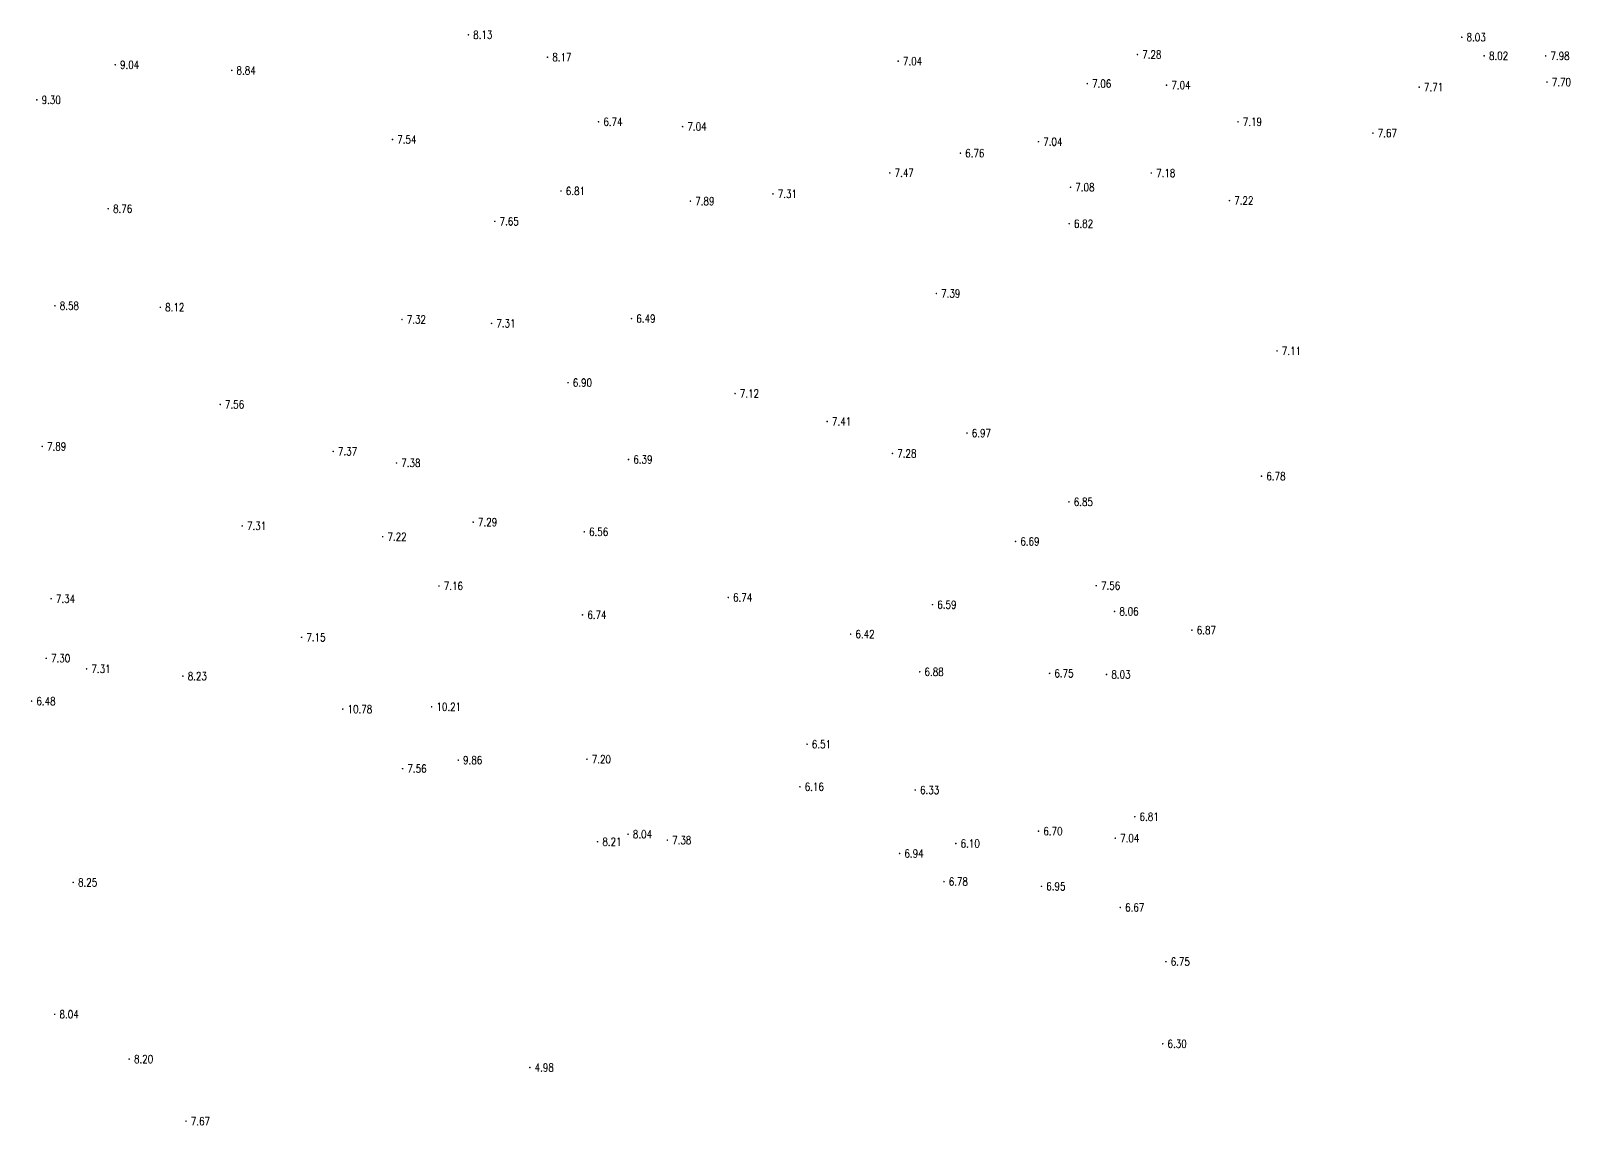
# Model space of a CAD drawing. Extents: x 476861 to 479475, y 2367369 to 2370541.
# Drawn here: x 477755.6 to 477948, y 2368212.1 to 2368348.8 of the extents above; entities that cross this region are included whole.
import ezdxf
from ezdxf.enums import TextEntityAlignment as Align

# ---------------------------------------------------------------- set-up
doc = ezdxf.new("R2010")
doc.units = 0
doc.header["$LTSCALE"] = 0.5
doc.layers.get('0').update_dxf_attribs({"linetype": 'CONTINUOUS'})
doc.layers.add('GCD', color=1, linetype='CONTINUOUS')
doc.styles.add('HZ', font='rs.shx', dxfattribs={"width": 0.8, "bigfont": 'hztxt.shx'})

# ---------------------------------------------------------------- blocks, each defined once
blk = doc.blocks.new('GC200')
at = {"linetype": 'Continuous', "const_width": 0.2, "flags": 128}
blk.add_lwpolyline([(-0.1, 0, 1), (0.1, 0, 1)], format="xyb", close=True, dxfattribs=at)

msp = doc.modelspace()

# ---------------------------------------------------------------- block references
at = {"layer": 'GCD', "linetype": 'Continuous'}
ref = msp.add_blockref('GC200', (477810.275, 2368348.343, 8.125), dxfattribs=dict(at, xscale=0.5, yscale=0.5, zscale=0.5))
ref.add_attrib('height', '8.13', dxfattribs={"linetype": 'Continuous', "height": 1, "style": 'HZ', "width": 0.8}).set_placement((477810.875, 2368348.343, 8.125), align=Align.MIDDLE_LEFT)
ref = msp.add_blockref('GC200', (477934.431, 2368348.039, 8.032), dxfattribs=dict(at, xscale=0.5, yscale=0.5, zscale=0.5))
ref.add_attrib('height', '8.03', dxfattribs={"linetype": 'Continuous', "height": 1, "style": 'HZ', "width": 0.8}).set_placement((477935.031, 2368348.039, 8.032), align=Align.MIDDLE_LEFT)
ref = msp.add_blockref('GC200', (477820.158, 2368345.541, 8.168), dxfattribs=dict(at, xscale=0.5, yscale=0.5, zscale=0.5))
ref.add_attrib('height', '8.17', dxfattribs={"linetype": 'Continuous', "height": 1, "style": 'HZ', "width": 0.8}).set_placement((477820.758, 2368345.541, 8.168), align=Align.MIDDLE_LEFT)
ref = msp.add_blockref('GC200', (477863.988, 2368345.047, 7.041), dxfattribs=dict(at, xscale=0.5, yscale=0.5, zscale=0.5))
ref.add_attrib('height', '7.04', dxfattribs={"linetype": 'Continuous', "height": 1, "style": 'HZ', "width": 0.8}).set_placement((477864.588, 2368345.047, 7.041), align=Align.MIDDLE_LEFT)
ref = msp.add_blockref('GC200', (477893.89, 2368345.877, 7.278), dxfattribs=dict(at, xscale=0.5, yscale=0.5, zscale=0.5))
ref.add_attrib('height', '7.28', dxfattribs={"linetype": 'Continuous', "height": 1, "style": 'HZ', "width": 0.8}).set_placement((477894.49, 2368345.877, 7.278), align=Align.MIDDLE_LEFT)
ref = msp.add_blockref('GC200', (477937.227, 2368345.719, 8.023), dxfattribs=dict(at, xscale=0.5, yscale=0.5, zscale=0.5))
ref.add_attrib('height', '8.02', dxfattribs={"linetype": 'Continuous', "height": 1, "style": 'HZ', "width": 0.8}).set_placement((477937.827, 2368345.719, 8.023), align=Align.MIDDLE_LEFT)
ref = msp.add_blockref('GC200', (477944.911, 2368345.704, 7.98), dxfattribs=dict(at, xscale=0.5, yscale=0.5, zscale=0.5))
ref.add_attrib('height', '7.98', dxfattribs={"linetype": 'Continuous', "height": 1, "style": 'HZ', "width": 0.8}).set_placement((477945.511, 2368345.704, 7.98), align=Align.MIDDLE_LEFT)
ref = msp.add_blockref('GC200', (477766.134, 2368344.599, 9.04), dxfattribs=dict(at, xscale=0.5, yscale=0.5, zscale=0.5))
ref.add_attrib('height', '9.04', dxfattribs={"linetype": 'Continuous', "height": 1, "style": 'HZ', "width": 0.8}).set_placement((477766.734, 2368344.599, 9.04), align=Align.MIDDLE_LEFT)
ref = msp.add_blockref('GC200', (477780.696, 2368343.898, 8.84), dxfattribs=dict(at, xscale=0.5, yscale=0.5, zscale=0.5))
ref.add_attrib('height', '8.84', dxfattribs={"linetype": 'Continuous', "height": 1, "style": 'HZ', "width": 0.8}).set_placement((477781.296, 2368343.898, 8.84), align=Align.MIDDLE_LEFT)
ref = msp.add_blockref('GC200', (477887.624, 2368342.244, 7.058), dxfattribs=dict(at, xscale=0.5, yscale=0.5, zscale=0.5))
ref.add_attrib('height', '7.06', dxfattribs={"linetype": 'Continuous', "height": 1, "style": 'HZ', "width": 0.8}).set_placement((477888.224, 2368342.244, 7.058), align=Align.MIDDLE_LEFT)
ref = msp.add_blockref('GC200', (477897.531, 2368342.049, 7.039), dxfattribs=dict(at, xscale=0.5, yscale=0.5, zscale=0.5))
ref.add_attrib('height', '7.04', dxfattribs={"linetype": 'Continuous', "height": 1, "style": 'HZ', "width": 0.8}).set_placement((477898.131, 2368342.049, 7.039), align=Align.MIDDLE_LEFT)
ref = msp.add_blockref('GC200', (477929.108, 2368341.808, 7.711), dxfattribs=dict(at, xscale=0.5, yscale=0.5, zscale=0.5))
ref.add_attrib('height', '7.71', dxfattribs={"linetype": 'Continuous', "height": 1, "style": 'HZ', "width": 0.8}).set_placement((477929.708, 2368341.808, 7.711), align=Align.MIDDLE_LEFT)
ref = msp.add_blockref('GC200', (477945.085, 2368342.438, 7.697), dxfattribs=dict(at, xscale=0.5, yscale=0.5, zscale=0.5))
ref.add_attrib('height', '7.70', dxfattribs={"linetype": 'Continuous', "height": 1, "style": 'HZ', "width": 0.8}).set_placement((477945.685, 2368342.438, 7.697), align=Align.MIDDLE_LEFT)
ref = msp.add_blockref('GC200', (477756.332, 2368340.214, 9.304), dxfattribs=dict(at, xscale=0.5, yscale=0.5, zscale=0.5))
ref.add_attrib('height', '9.30', dxfattribs={"linetype": 'Continuous', "height": 1, "style": 'HZ', "width": 0.8}).set_placement((477756.932, 2368340.214, 9.304), align=Align.MIDDLE_LEFT)
ref = msp.add_blockref('GC200', (477826.541, 2368337.478, 6.741), dxfattribs=dict(at, xscale=0.5, yscale=0.5, zscale=0.5))
ref.add_attrib('height', '6.74', dxfattribs={"linetype": 'Continuous', "height": 1, "style": 'HZ', "width": 0.8}).set_placement((477827.141, 2368337.478, 6.741), align=Align.MIDDLE_LEFT)
ref = msp.add_blockref('GC200', (477906.463, 2368337.476, 7.187), dxfattribs=dict(at, xscale=0.5, yscale=0.5, zscale=0.5))
ref.add_attrib('height', '7.19', dxfattribs={"linetype": 'Continuous', "height": 1, "style": 'HZ', "width": 0.8}).set_placement((477907.063, 2368337.476, 7.187), align=Align.MIDDLE_LEFT)
ref = msp.add_blockref('GC200', (477800.781, 2368335.263, 7.54), dxfattribs=dict(at, xscale=0.5, yscale=0.5, zscale=0.5))
ref.add_attrib('height', '7.54', dxfattribs={"linetype": 'Continuous', "height": 1, "style": 'HZ', "width": 0.8}).set_placement((477801.381, 2368335.263, 7.54), align=Align.MIDDLE_LEFT)
ref = msp.add_blockref('GC200', (477837.045, 2368336.873, 7.043), dxfattribs=dict(at, xscale=0.5, yscale=0.5, zscale=0.5))
ref.add_attrib('height', '7.04', dxfattribs={"linetype": 'Continuous', "height": 1, "style": 'HZ', "width": 0.8}).set_placement((477837.645, 2368336.873, 7.043), align=Align.MIDDLE_LEFT)
ref = msp.add_blockref('GC200', (477923.324, 2368336.059, 7.674), dxfattribs=dict(at, xscale=0.5, yscale=0.5, zscale=0.5))
ref.add_attrib('height', '7.67', dxfattribs={"linetype": 'Continuous', "height": 1, "style": 'HZ', "width": 0.8}).set_placement((477923.924, 2368336.059, 7.674), align=Align.MIDDLE_LEFT)
ref = msp.add_blockref('GC200', (477871.769, 2368333.556, 6.762), dxfattribs=dict(at, xscale=0.5, yscale=0.5, zscale=0.5))
ref.add_attrib('height', '6.76', dxfattribs={"linetype": 'Continuous', "height": 1, "style": 'HZ', "width": 0.8}).set_placement((477872.369, 2368333.556, 6.762), align=Align.MIDDLE_LEFT)
ref = msp.add_blockref('GC200', (477881.521, 2368334.99, 7.042), dxfattribs=dict(at, xscale=0.5, yscale=0.5, zscale=0.5))
ref.add_attrib('height', '7.04', dxfattribs={"linetype": 'Continuous', "height": 1, "style": 'HZ', "width": 0.8}).set_placement((477882.121, 2368334.99, 7.042), align=Align.MIDDLE_LEFT)
ref = msp.add_blockref('GC200', (477862.944, 2368331.089, 7.469), dxfattribs=dict(at, xscale=0.5, yscale=0.5, zscale=0.5))
ref.add_attrib('height', '7.47', dxfattribs={"linetype": 'Continuous', "height": 1, "style": 'HZ', "width": 0.8}).set_placement((477863.544, 2368331.089, 7.469), align=Align.MIDDLE_LEFT)
ref = msp.add_blockref('GC200', (477895.633, 2368331.078, 7.183), dxfattribs=dict(at, xscale=0.5, yscale=0.5, zscale=0.5))
ref.add_attrib('height', '7.18', dxfattribs={"linetype": 'Continuous', "height": 1, "style": 'HZ', "width": 0.8}).set_placement((477896.233, 2368331.078, 7.183), align=Align.MIDDLE_LEFT)
ref = msp.add_blockref('GC200', (477821.853, 2368328.835, 6.806), dxfattribs=dict(at, xscale=0.5, yscale=0.5, zscale=0.5))
ref.add_attrib('height', '6.81', dxfattribs={"linetype": 'Continuous', "height": 1, "style": 'HZ', "width": 0.8}).set_placement((477822.453, 2368328.835, 6.806), align=Align.MIDDLE_LEFT)
ref = msp.add_blockref('GC200', (477838.023, 2368327.564, 7.892), dxfattribs=dict(at, xscale=0.5, yscale=0.5, zscale=0.5))
ref.add_attrib('height', '7.89', dxfattribs={"linetype": 'Continuous', "height": 1, "style": 'HZ', "width": 0.8}).set_placement((477838.623, 2368327.564, 7.892), align=Align.MIDDLE_LEFT)
ref = msp.add_blockref('GC200', (477848.338, 2368328.463, 7.306), dxfattribs=dict(at, xscale=0.5, yscale=0.5, zscale=0.5))
ref.add_attrib('height', '7.31', dxfattribs={"linetype": 'Continuous', "height": 1, "style": 'HZ', "width": 0.8}).set_placement((477848.938, 2368328.463, 7.306), align=Align.MIDDLE_LEFT)
ref = msp.add_blockref('GC200', (477885.53, 2368329.3, 7.084), dxfattribs=dict(at, xscale=0.5, yscale=0.5, zscale=0.5))
ref.add_attrib('height', '7.08', dxfattribs={"linetype": 'Continuous', "height": 1, "style": 'HZ', "width": 0.8}).set_placement((477886.13, 2368329.3, 7.084), align=Align.MIDDLE_LEFT)
ref = msp.add_blockref('GC200', (477905.391, 2368327.632, 7.224), dxfattribs=dict(at, xscale=0.5, yscale=0.5, zscale=0.5))
ref.add_attrib('height', '7.22', dxfattribs={"linetype": 'Continuous', "height": 1, "style": 'HZ', "width": 0.8}).set_placement((477905.991, 2368327.632, 7.224), align=Align.MIDDLE_LEFT)
ref = msp.add_blockref('GC200', (477765.262, 2368326.614, 8.76), dxfattribs=dict(at, xscale=0.5, yscale=0.5, zscale=0.5))
ref.add_attrib('height', '8.76', dxfattribs={"linetype": 'Continuous', "height": 1, "style": 'HZ', "width": 0.8}).set_placement((477765.862, 2368326.614, 8.76), align=Align.MIDDLE_LEFT)
ref = msp.add_blockref('GC200', (477813.57, 2368325.037, 7.654), dxfattribs=dict(at, xscale=0.5, yscale=0.5, zscale=0.5))
ref.add_attrib('height', '7.65', dxfattribs={"linetype": 'Continuous', "height": 1, "style": 'HZ', "width": 0.8}).set_placement((477814.17, 2368325.037, 7.654), align=Align.MIDDLE_LEFT)
ref = msp.add_blockref('GC200', (477885.359, 2368324.743, 6.82), dxfattribs=dict(at, xscale=0.5, yscale=0.5, zscale=0.5))
ref.add_attrib('height', '6.82', dxfattribs={"linetype": 'Continuous', "height": 1, "style": 'HZ', "width": 0.8}).set_placement((477885.959, 2368324.743, 6.82), align=Align.MIDDLE_LEFT)
ref = msp.add_blockref('GC200', (477868.76, 2368316.027, 7.391), dxfattribs=dict(at, xscale=0.5, yscale=0.5, zscale=0.5))
ref.add_attrib('height', '7.39', dxfattribs={"linetype": 'Continuous', "height": 1, "style": 'HZ', "width": 0.8}).set_placement((477869.36, 2368316.027, 7.391), align=Align.MIDDLE_LEFT)
ref = msp.add_blockref('GC200', (477758.6, 2368314.494, 8.578), dxfattribs=dict(at, xscale=0.5, yscale=0.5, zscale=0.5))
ref.add_attrib('height', '8.58', dxfattribs={"linetype": 'Continuous', "height": 1, "style": 'HZ', "width": 0.8}).set_placement((477759.2, 2368314.494, 8.578), align=Align.MIDDLE_LEFT)
ref = msp.add_blockref('GC200', (477771.773, 2368314.298, 8.12), dxfattribs=dict(at, xscale=0.5, yscale=0.5, zscale=0.5))
ref.add_attrib('height', '8.12', dxfattribs={"linetype": 'Continuous', "height": 1, "style": 'HZ', "width": 0.8}).set_placement((477772.373, 2368314.298, 8.12), align=Align.MIDDLE_LEFT)
ref = msp.add_blockref('GC200', (477801.973, 2368312.78, 7.32), dxfattribs=dict(at, xscale=0.5, yscale=0.5, zscale=0.5))
ref.add_attrib('height', '7.32', dxfattribs={"linetype": 'Continuous', "height": 1, "style": 'HZ', "width": 0.8}).set_placement((477802.573, 2368312.78, 7.32), align=Align.MIDDLE_LEFT)
ref = msp.add_blockref('GC200', (477813.167, 2368312.293, 7.307), dxfattribs=dict(at, xscale=0.5, yscale=0.5, zscale=0.5))
ref.add_attrib('height', '7.31', dxfattribs={"linetype": 'Continuous', "height": 1, "style": 'HZ', "width": 0.8}).set_placement((477813.767, 2368312.293, 7.307), align=Align.MIDDLE_LEFT)
ref = msp.add_blockref('GC200', (477830.658, 2368312.885, 6.493), dxfattribs=dict(at, xscale=0.5, yscale=0.5, zscale=0.5))
ref.add_attrib('height', '6.49', dxfattribs={"linetype": 'Continuous', "height": 1, "style": 'HZ', "width": 0.8}).set_placement((477831.258, 2368312.885, 6.493), align=Align.MIDDLE_LEFT)
ref = msp.add_blockref('GC200', (477911.339, 2368308.854, 7.11), dxfattribs=dict(at, xscale=0.5, yscale=0.5, zscale=0.5))
ref.add_attrib('height', '7.11', dxfattribs={"linetype": 'Continuous', "height": 1, "style": 'HZ', "width": 0.8}).set_placement((477911.939, 2368308.854, 7.11), align=Align.MIDDLE_LEFT)
ref = msp.add_blockref('GC200', (477822.729, 2368304.887, 6.904), dxfattribs=dict(at, xscale=0.5, yscale=0.5, zscale=0.5))
ref.add_attrib('height', '6.90', dxfattribs={"linetype": 'Continuous', "height": 1, "style": 'HZ', "width": 0.8}).set_placement((477823.329, 2368304.887, 6.904), align=Align.MIDDLE_LEFT)
ref = msp.add_blockref('GC200', (477843.6, 2368303.524, 7.119), dxfattribs=dict(at, xscale=0.5, yscale=0.5, zscale=0.5))
ref.add_attrib('height', '7.12', dxfattribs={"linetype": 'Continuous', "height": 1, "style": 'HZ', "width": 0.8}).set_placement((477844.2, 2368303.524, 7.119), align=Align.MIDDLE_LEFT)
ref = msp.add_blockref('GC200', (477779.253, 2368302.165, 7.56), dxfattribs=dict(at, xscale=0.5, yscale=0.5, zscale=0.5))
ref.add_attrib('height', '7.56', dxfattribs={"linetype": 'Continuous', "height": 1, "style": 'HZ', "width": 0.8}).set_placement((477779.853, 2368302.165, 7.56), align=Align.MIDDLE_LEFT)
ref = msp.add_blockref('GC200', (477855.118, 2368300.035, 7.411), dxfattribs=dict(at, xscale=0.5, yscale=0.5, zscale=0.5))
ref.add_attrib('height', '7.41', dxfattribs={"linetype": 'Continuous', "height": 1, "style": 'HZ', "width": 0.8}).set_placement((477855.718, 2368300.035, 7.411), align=Align.MIDDLE_LEFT)
ref = msp.add_blockref('GC200', (477757.008, 2368296.924, 7.89), dxfattribs=dict(at, xscale=0.5, yscale=0.5, zscale=0.5))
ref.add_attrib('height', '7.89', dxfattribs={"linetype": 'Continuous', "height": 1, "style": 'HZ', "width": 0.8}).set_placement((477757.608, 2368296.924, 7.89), align=Align.MIDDLE_LEFT)
ref = msp.add_blockref('GC200', (477872.587, 2368298.585, 6.966), dxfattribs=dict(at, xscale=0.5, yscale=0.5, zscale=0.5))
ref.add_attrib('height', '6.97', dxfattribs={"linetype": 'Continuous', "height": 1, "style": 'HZ', "width": 0.8}).set_placement((477873.187, 2368298.585, 6.966), align=Align.MIDDLE_LEFT)
ref = msp.add_blockref('GC200', (477793.376, 2368296.302, 7.372), dxfattribs=dict(at, xscale=0.5, yscale=0.5, zscale=0.5))
ref.add_attrib('height', '7.37', dxfattribs={"linetype": 'Continuous', "height": 1, "style": 'HZ', "width": 0.8}).set_placement((477793.976, 2368296.302, 7.372), align=Align.MIDDLE_LEFT)
ref = msp.add_blockref('GC200', (477801.285, 2368294.851, 7.381), dxfattribs=dict(at, xscale=0.5, yscale=0.5, zscale=0.5))
ref.add_attrib('height', '7.38', dxfattribs={"linetype": 'Continuous', "height": 1, "style": 'HZ', "width": 0.8}).set_placement((477801.885, 2368294.851, 7.381), align=Align.MIDDLE_LEFT)
ref = msp.add_blockref('GC200', (477830.286, 2368295.286, 6.389), dxfattribs=dict(at, xscale=0.5, yscale=0.5, zscale=0.5))
ref.add_attrib('height', '6.39', dxfattribs={"linetype": 'Continuous', "height": 1, "style": 'HZ', "width": 0.8}).set_placement((477830.886, 2368295.286, 6.389), align=Align.MIDDLE_LEFT)
ref = msp.add_blockref('GC200', (477863.271, 2368296.04, 7.276), dxfattribs=dict(at, xscale=0.5, yscale=0.5, zscale=0.5))
ref.add_attrib('height', '7.28', dxfattribs={"linetype": 'Continuous', "height": 1, "style": 'HZ', "width": 0.8}).set_placement((477863.871, 2368296.04, 7.276), align=Align.MIDDLE_LEFT)
ref = msp.add_blockref('GC200', (477909.401, 2368293.204, 6.78), dxfattribs=dict(at, xscale=0.5, yscale=0.5, zscale=0.5))
ref.add_attrib('height', '6.78', dxfattribs={"linetype": 'Continuous', "height": 1, "style": 'HZ', "width": 0.8}).set_placement((477910.001, 2368293.204, 6.78), align=Align.MIDDLE_LEFT)
ref = msp.add_blockref('GC200', (477885.33, 2368289.988, 6.852), dxfattribs=dict(at, xscale=0.5, yscale=0.5, zscale=0.5))
ref.add_attrib('height', '6.85', dxfattribs={"linetype": 'Continuous', "height": 1, "style": 'HZ', "width": 0.8}).set_placement((477885.93, 2368289.988, 6.852), align=Align.MIDDLE_LEFT)
ref = msp.add_blockref('GC200', (477810.873, 2368287.466, 7.287), dxfattribs=dict(at, xscale=0.5, yscale=0.5, zscale=0.5))
ref.add_attrib('height', '7.29', dxfattribs={"linetype": 'Continuous', "height": 1, "style": 'HZ', "width": 0.8}).set_placement((477811.473, 2368287.466, 7.287), align=Align.MIDDLE_LEFT)
ref = msp.add_blockref('GC200', (477782.007, 2368286.984, 7.31), dxfattribs=dict(at, xscale=0.5, yscale=0.5, zscale=0.5))
ref.add_attrib('height', '7.31', dxfattribs={"linetype": 'Continuous', "height": 1, "style": 'HZ', "width": 0.8}).set_placement((477782.607, 2368286.984, 7.31), align=Align.MIDDLE_LEFT)
ref = msp.add_blockref('GC200', (477799.556, 2368285.644, 7.22), dxfattribs=dict(at, xscale=0.5, yscale=0.5, zscale=0.5))
ref.add_attrib('height', '7.22', dxfattribs={"linetype": 'Continuous', "height": 1, "style": 'HZ', "width": 0.8}).set_placement((477800.156, 2368285.644, 7.22), align=Align.MIDDLE_LEFT)
ref = msp.add_blockref('GC200', (477824.752, 2368286.247, 6.559), dxfattribs=dict(at, xscale=0.5, yscale=0.5, zscale=0.5))
ref.add_attrib('height', '6.56', dxfattribs={"linetype": 'Continuous', "height": 1, "style": 'HZ', "width": 0.8}).set_placement((477825.352, 2368286.247, 6.559), align=Align.MIDDLE_LEFT)
ref = msp.add_blockref('GC200', (477878.659, 2368285.051, 6.688), dxfattribs=dict(at, xscale=0.5, yscale=0.5, zscale=0.5))
ref.add_attrib('height', '6.69', dxfattribs={"linetype": 'Continuous', "height": 1, "style": 'HZ', "width": 0.8}).set_placement((477879.259, 2368285.051, 6.688), align=Align.MIDDLE_LEFT)
ref = msp.add_blockref('GC200', (477806.6, 2368279.486, 7.16), dxfattribs=dict(at, xscale=0.5, yscale=0.5, zscale=0.5))
ref.add_attrib('height', '7.16', dxfattribs={"linetype": 'Continuous', "height": 1, "style": 'HZ', "width": 0.8}).set_placement((477807.2, 2368279.486, 7.16), align=Align.MIDDLE_LEFT)
ref = msp.add_blockref('GC200', (477888.741, 2368279.524, 7.564), dxfattribs=dict(at, xscale=0.5, yscale=0.5, zscale=0.5))
ref.add_attrib('height', '7.56', dxfattribs={"linetype": 'Continuous', "height": 1, "style": 'HZ', "width": 0.8}).set_placement((477889.341, 2368279.524, 7.564), align=Align.MIDDLE_LEFT)
ref = msp.add_blockref('GC200', (477758.119, 2368277.892, 7.339), dxfattribs=dict(at, xscale=0.5, yscale=0.5, zscale=0.5))
ref.add_attrib('height', '7.34', dxfattribs={"linetype": 'Continuous', "height": 1, "style": 'HZ', "width": 0.8}).set_placement((477758.719, 2368277.892, 7.339), align=Align.MIDDLE_LEFT)
ref = msp.add_blockref('GC200', (477842.754, 2368278.057, 6.742), dxfattribs=dict(at, xscale=0.5, yscale=0.5, zscale=0.5))
ref.add_attrib('height', '6.74', dxfattribs={"linetype": 'Continuous', "height": 1, "style": 'HZ', "width": 0.8}).set_placement((477843.354, 2368278.057, 6.742), align=Align.MIDDLE_LEFT)
ref = msp.add_blockref('GC200', (477824.537, 2368275.873, 6.735), dxfattribs=dict(at, xscale=0.5, yscale=0.5, zscale=0.5))
ref.add_attrib('height', '6.74', dxfattribs={"linetype": 'Continuous', "height": 1, "style": 'HZ', "width": 0.8}).set_placement((477825.137, 2368275.873, 6.735), align=Align.MIDDLE_LEFT)
ref = msp.add_blockref('GC200', (477868.277, 2368277.149, 6.587), dxfattribs=dict(at, xscale=0.5, yscale=0.5, zscale=0.5))
ref.add_attrib('height', '6.59', dxfattribs={"linetype": 'Continuous', "height": 1, "style": 'HZ', "width": 0.8}).set_placement((477868.877, 2368277.149, 6.587), align=Align.MIDDLE_LEFT)
ref = msp.add_blockref('GC200', (477891.037, 2368276.308, 8.055), dxfattribs=dict(at, xscale=0.5, yscale=0.5, zscale=0.5))
ref.add_attrib('height', '8.06', dxfattribs={"linetype": 'Continuous', "height": 1, "style": 'HZ', "width": 0.8}).set_placement((477891.637, 2368276.308, 8.055), align=Align.MIDDLE_LEFT)
ref = msp.add_blockref('GC200', (477900.702, 2368273.964, 6.87), dxfattribs=dict(at, xscale=0.5, yscale=0.5, zscale=0.5))
ref.add_attrib('height', '6.87', dxfattribs={"linetype": 'Continuous', "height": 1, "style": 'HZ', "width": 0.8}).set_placement((477901.302, 2368273.964, 6.87), align=Align.MIDDLE_LEFT)
ref = msp.add_blockref('GC200', (477789.427, 2368273.066, 7.145), dxfattribs=dict(at, xscale=0.5, yscale=0.5, zscale=0.5))
ref.add_attrib('height', '7.15', dxfattribs={"linetype": 'Continuous', "height": 1, "style": 'HZ', "width": 0.8}).set_placement((477790.027, 2368273.066, 7.145), align=Align.MIDDLE_LEFT)
ref = msp.add_blockref('GC200', (477858.05, 2368273.47, 6.419), dxfattribs=dict(at, xscale=0.5, yscale=0.5, zscale=0.5))
ref.add_attrib('height', '6.42', dxfattribs={"linetype": 'Continuous', "height": 1, "style": 'HZ', "width": 0.8}).set_placement((477858.65, 2368273.47, 6.419), align=Align.MIDDLE_LEFT)
ref = msp.add_blockref('GC200', (477757.511, 2368270.447, 7.295), dxfattribs=dict(at, xscale=0.5, yscale=0.5, zscale=0.5))
ref.add_attrib('height', '7.30', dxfattribs={"linetype": 'Continuous', "height": 1, "style": 'HZ', "width": 0.8}).set_placement((477758.111, 2368270.447, 7.295), align=Align.MIDDLE_LEFT)
ref = msp.add_blockref('GC200', (477762.556, 2368269.131, 7.307), dxfattribs=dict(at, xscale=0.5, yscale=0.5, zscale=0.5))
ref.add_attrib('height', '7.31', dxfattribs={"linetype": 'Continuous', "height": 1, "style": 'HZ', "width": 0.8}).set_placement((477763.156, 2368269.131, 7.307), align=Align.MIDDLE_LEFT)
ref = msp.add_blockref('GC200', (477774.593, 2368268.225, 8.233), dxfattribs=dict(at, xscale=0.5, yscale=0.5, zscale=0.5))
ref.add_attrib('height', '8.23', dxfattribs={"linetype": 'Continuous', "height": 1, "style": 'HZ', "width": 0.8}).set_placement((477775.193, 2368268.225, 8.233), align=Align.MIDDLE_LEFT)
ref = msp.add_blockref('GC200', (477866.68, 2368268.765, 6.882), dxfattribs=dict(at, xscale=0.5, yscale=0.5, zscale=0.5))
ref.add_attrib('height', '6.88', dxfattribs={"linetype": 'Continuous', "height": 1, "style": 'HZ', "width": 0.8}).set_placement((477867.28, 2368268.765, 6.882), align=Align.MIDDLE_LEFT)
ref = msp.add_blockref('GC200', (477882.914, 2368268.567, 6.746), dxfattribs=dict(at, xscale=0.5, yscale=0.5, zscale=0.5))
ref.add_attrib('height', '6.75', dxfattribs={"linetype": 'Continuous', "height": 1, "style": 'HZ', "width": 0.8}).set_placement((477883.514, 2368268.567, 6.746), align=Align.MIDDLE_LEFT)
ref = msp.add_blockref('GC200', (477890.032, 2368268.426, 8.026), dxfattribs=dict(at, xscale=0.5, yscale=0.5, zscale=0.5))
ref.add_attrib('height', '8.03', dxfattribs={"linetype": 'Continuous', "height": 1, "style": 'HZ', "width": 0.8}).set_placement((477890.632, 2368268.426, 8.026), align=Align.MIDDLE_LEFT)
ref = msp.add_blockref('GC200', (477755.68, 2368265.104, 6.482), dxfattribs=dict(at, xscale=0.5, yscale=0.5, zscale=0.5))
ref.add_attrib('height', '6.48', dxfattribs={"linetype": 'Continuous', "height": 1, "style": 'HZ', "width": 0.8}).set_placement((477756.28, 2368265.104, 6.482), align=Align.MIDDLE_LEFT)
ref = msp.add_blockref('GC200', (477794.571, 2368264.105, 10.78), dxfattribs=dict(at, xscale=0.5, yscale=0.5, zscale=0.5))
ref.add_attrib('height', '10.78', dxfattribs={"linetype": 'Continuous', "height": 1, "style": 'HZ', "width": 0.8}).set_placement((477795.171, 2368264.105, 10.78), align=Align.MIDDLE_LEFT)
ref = msp.add_blockref('GC200', (477805.679, 2368264.396, 10.207), dxfattribs=dict(at, xscale=0.5, yscale=0.5, zscale=0.5))
ref.add_attrib('height', '10.21', dxfattribs={"linetype": 'Continuous', "height": 1, "style": 'HZ', "width": 0.8}).set_placement((477806.279, 2368264.396, 10.207), align=Align.MIDDLE_LEFT)
ref = msp.add_blockref('GC200', (477852.598, 2368259.719, 6.506), dxfattribs=dict(at, xscale=0.5, yscale=0.5, zscale=0.5))
ref.add_attrib('height', '6.51', dxfattribs={"linetype": 'Continuous', "height": 1, "style": 'HZ', "width": 0.8}).set_placement((477853.198, 2368259.719, 6.506), align=Align.MIDDLE_LEFT)
ref = msp.add_blockref('GC200', (477802.05, 2368256.665, 7.558), dxfattribs=dict(at, xscale=0.5, yscale=0.5, zscale=0.5))
ref.add_attrib('height', '7.56', dxfattribs={"linetype": 'Continuous', "height": 1, "style": 'HZ', "width": 0.8}).set_placement((477802.65, 2368256.665, 7.558), align=Align.MIDDLE_LEFT)
ref = msp.add_blockref('GC200', (477809.009, 2368257.732, 9.864), dxfattribs=dict(at, xscale=0.5, yscale=0.5, zscale=0.5))
ref.add_attrib('height', '9.86', dxfattribs={"linetype": 'Continuous', "height": 1, "style": 'HZ', "width": 0.8}).set_placement((477809.609, 2368257.732, 9.864), align=Align.MIDDLE_LEFT)
ref = msp.add_blockref('GC200', (477825.091, 2368257.841, 7.2), dxfattribs=dict(at, xscale=0.5, yscale=0.5, zscale=0.5))
ref.add_attrib('height', '7.20', dxfattribs={"linetype": 'Continuous', "height": 1, "style": 'HZ', "width": 0.8}).set_placement((477825.691, 2368257.841, 7.2), align=Align.MIDDLE_LEFT)
ref = msp.add_blockref('GC200', (477851.71, 2368254.397, 6.164), dxfattribs=dict(at, xscale=0.5, yscale=0.5, zscale=0.5))
ref.add_attrib('height', '6.16', dxfattribs={"linetype": 'Continuous', "height": 1, "style": 'HZ', "width": 0.8}).set_placement((477852.31, 2368254.397, 6.164), align=Align.MIDDLE_LEFT)
ref = msp.add_blockref('GC200', (477866.123, 2368253.996, 6.332), dxfattribs=dict(at, xscale=0.5, yscale=0.5, zscale=0.5))
ref.add_attrib('height', '6.33', dxfattribs={"linetype": 'Continuous', "height": 1, "style": 'HZ', "width": 0.8}).set_placement((477866.723, 2368253.996, 6.332), align=Align.MIDDLE_LEFT)
ref = msp.add_blockref('GC200', (477893.563, 2368250.657, 6.805), dxfattribs=dict(at, xscale=0.5, yscale=0.5, zscale=0.5))
ref.add_attrib('height', '6.81', dxfattribs={"linetype": 'Continuous', "height": 1, "style": 'HZ', "width": 0.8}).set_placement((477894.163, 2368250.657, 6.805), align=Align.MIDDLE_LEFT)
ref = msp.add_blockref('GC200', (477881.528, 2368248.853, 6.701), dxfattribs=dict(at, xscale=0.5, yscale=0.5, zscale=0.5))
ref.add_attrib('height', '6.70', dxfattribs={"linetype": 'Continuous', "height": 1, "style": 'HZ', "width": 0.8}).set_placement((477882.128, 2368248.853, 6.701), align=Align.MIDDLE_LEFT)
ref = msp.add_blockref('GC200', (477826.417, 2368247.533, 8.21), dxfattribs=dict(at, xscale=0.5, yscale=0.5, zscale=0.5))
ref.add_attrib('height', '8.21', dxfattribs={"linetype": 'Continuous', "height": 1, "style": 'HZ', "width": 0.8}).set_placement((477827.017, 2368247.533, 8.21), align=Align.MIDDLE_LEFT)
ref = msp.add_blockref('GC200', (477830.232, 2368248.477, 8.043), dxfattribs=dict(at, xscale=0.5, yscale=0.5, zscale=0.5))
ref.add_attrib('height', '8.04', dxfattribs={"linetype": 'Continuous', "height": 1, "style": 'HZ', "width": 0.8}).set_placement((477830.832, 2368248.477, 8.043), align=Align.MIDDLE_LEFT)
ref = msp.add_blockref('GC200', (477835.138, 2368247.73, 7.377), dxfattribs=dict(at, xscale=0.5, yscale=0.5, zscale=0.5))
ref.add_attrib('height', '7.38', dxfattribs={"linetype": 'Continuous', "height": 1, "style": 'HZ', "width": 0.8}).set_placement((477835.738, 2368247.73, 7.377), align=Align.MIDDLE_LEFT)
ref = msp.add_blockref('GC200', (477871.194, 2368247.315, 6.095), dxfattribs=dict(at, xscale=0.5, yscale=0.5, zscale=0.5))
ref.add_attrib('height', '6.10', dxfattribs={"linetype": 'Continuous', "height": 1, "style": 'HZ', "width": 0.8}).set_placement((477871.794, 2368247.315, 6.095), align=Align.MIDDLE_LEFT)
ref = msp.add_blockref('GC200', (477891.124, 2368247.979, 7.038), dxfattribs=dict(at, xscale=0.5, yscale=0.5, zscale=0.5))
ref.add_attrib('height', '7.04', dxfattribs={"linetype": 'Continuous', "height": 1, "style": 'HZ', "width": 0.8}).set_placement((477891.724, 2368247.979, 7.038), align=Align.MIDDLE_LEFT)
ref = msp.add_blockref('GC200', (477864.165, 2368246.067, 6.937), dxfattribs=dict(at, xscale=0.5, yscale=0.5, zscale=0.5))
ref.add_attrib('height', '6.94', dxfattribs={"linetype": 'Continuous', "height": 1, "style": 'HZ', "width": 0.8}).set_placement((477864.765, 2368246.067, 6.937), align=Align.MIDDLE_LEFT)
ref = msp.add_blockref('GC200', (477760.88, 2368242.451, 8.246), dxfattribs=dict(at, xscale=0.5, yscale=0.5, zscale=0.5))
ref.add_attrib('height', '8.25', dxfattribs={"linetype": 'Continuous', "height": 1, "style": 'HZ', "width": 0.8}).set_placement((477761.48, 2368242.451, 8.246), align=Align.MIDDLE_LEFT)
ref = msp.add_blockref('GC200', (477869.711, 2368242.553, 6.78), dxfattribs=dict(at, xscale=0.5, yscale=0.5, zscale=0.5))
ref.add_attrib('height', '6.78', dxfattribs={"linetype": 'Continuous', "height": 1, "style": 'HZ', "width": 0.8}).set_placement((477870.311, 2368242.553, 6.78), align=Align.MIDDLE_LEFT)
ref = msp.add_blockref('GC200', (477881.899, 2368241.962, 6.953), dxfattribs=dict(at, xscale=0.5, yscale=0.5, zscale=0.5))
ref.add_attrib('height', '6.95', dxfattribs={"linetype": 'Continuous', "height": 1, "style": 'HZ', "width": 0.8}).set_placement((477882.499, 2368241.962, 6.953), align=Align.MIDDLE_LEFT)
ref = msp.add_blockref('GC200', (477891.749, 2368239.326, 6.673), dxfattribs=dict(at, xscale=0.5, yscale=0.5, zscale=0.5))
ref.add_attrib('height', '6.67', dxfattribs={"linetype": 'Continuous', "height": 1, "style": 'HZ', "width": 0.8}).set_placement((477892.349, 2368239.326, 6.673), align=Align.MIDDLE_LEFT)
ref = msp.add_blockref('GC200', (477897.455, 2368232.554, 6.747), dxfattribs=dict(at, xscale=0.5, yscale=0.5, zscale=0.5))
ref.add_attrib('height', '6.75', dxfattribs={"linetype": 'Continuous', "height": 1, "style": 'HZ', "width": 0.8}).set_placement((477898.055, 2368232.554, 6.747), align=Align.MIDDLE_LEFT)
ref = msp.add_blockref('GC200', (477758.57, 2368225.973, 8.037), dxfattribs=dict(at, xscale=0.5, yscale=0.5, zscale=0.5))
ref.add_attrib('height', '8.04', dxfattribs={"linetype": 'Continuous', "height": 1, "style": 'HZ', "width": 0.8}).set_placement((477759.17, 2368225.973, 8.037), align=Align.MIDDLE_LEFT)
ref = msp.add_blockref('GC200', (477897.055, 2368222.296, 6.304), dxfattribs=dict(at, xscale=0.5, yscale=0.5, zscale=0.5))
ref.add_attrib('height', '6.30', dxfattribs={"linetype": 'Continuous', "height": 1, "style": 'HZ', "width": 0.8}).set_placement((477897.655, 2368222.296, 6.304), align=Align.MIDDLE_LEFT)
ref = msp.add_blockref('GC200', (477767.875, 2368220.381, 8.201), dxfattribs=dict(at, xscale=0.5, yscale=0.5, zscale=0.5))
ref.add_attrib('height', '8.20', dxfattribs={"linetype": 'Continuous', "height": 1, "style": 'HZ', "width": 0.8}).set_placement((477768.475, 2368220.381, 8.201), align=Align.MIDDLE_LEFT)
ref = msp.add_blockref('GC200', (477817.95, 2368219.325, 4.98), dxfattribs=dict(at, xscale=0.5, yscale=0.5, zscale=0.5))
ref.add_attrib('height', '4.98', dxfattribs={"linetype": 'Continuous', "height": 1, "style": 'HZ', "width": 0.8}).set_placement((477818.55, 2368219.325, 4.98), align=Align.MIDDLE_LEFT)
ref = msp.add_blockref('GC200', (477774.978, 2368212.622, 7.665), dxfattribs=dict(at, xscale=0.5, yscale=0.5, zscale=0.5))
ref.add_attrib('height', '7.67', dxfattribs={"linetype": 'Continuous', "height": 1, "style": 'HZ', "width": 0.8}).set_placement((477775.578, 2368212.622, 7.665), align=Align.MIDDLE_LEFT)

doc.saveas('drawing.dxf')
